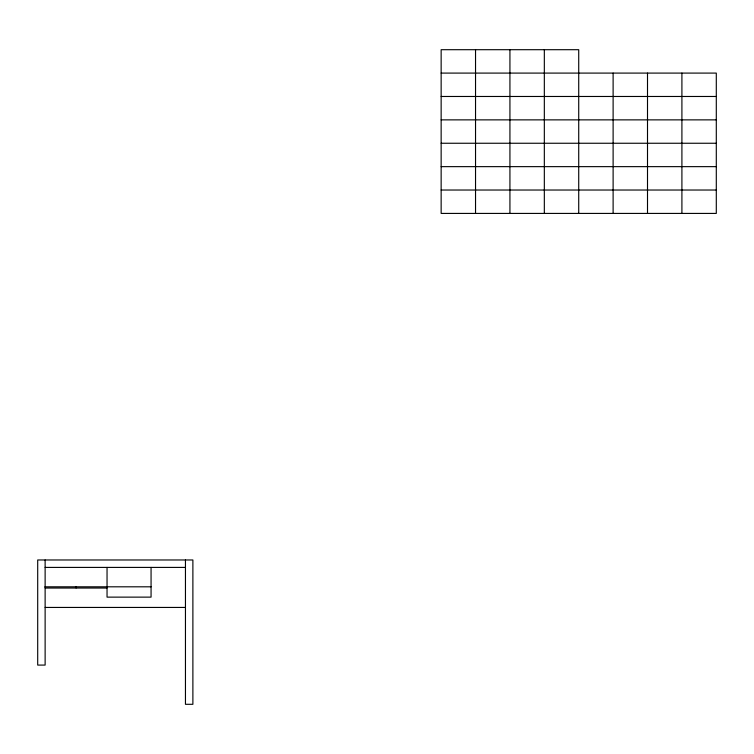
<?xml version="1.0" encoding="UTF-8"?>
<svg xmlns="http://www.w3.org/2000/svg" width="754" height="754" viewBox="0 0 754 754"><rect width="100%" height="100%" fill="white"/><g stroke="black" fill="none" stroke-linecap="round" stroke-linejoin="round"><path stroke-width="1.13" d="M441.147 73.091L716.3 73.091L716.3 213.42L441.147 213.42L441.147 49.698L578.723 49.698L578.723 213.42M441.147 96.474L716.3 96.474M441.147 119.867L716.3 119.867M441.147 143.251L716.3 143.251M441.147 166.643L716.3 166.643M441.147 190.027L716.3 190.027M45.127 567.413L185.456 567.413M45.127 586.81L151.064 586.81M45.127 607.441L185.456 607.441M681.908 73.091L681.908 213.42M647.507 73.091L647.507 213.42M613.115 73.091L613.115 213.42M544.331 49.698L544.331 213.42M509.93 49.698L509.93 213.42M475.538 49.698L475.538 213.42M185.456 559.977L185.456 704.302L192.883 704.302L192.883 559.977L37.7 559.977L37.7 665.085L45.127 665.085L45.127 559.977M151.064 567.413L151.064 597.13L107.04 597.13L107.04 567.413M106.898 586.81L106.898 588.045L76.22 588.045L76.22 586.81M75.947 586.81L75.947 588.045L45.268 588.045L45.268 586.81"/></g></svg>
